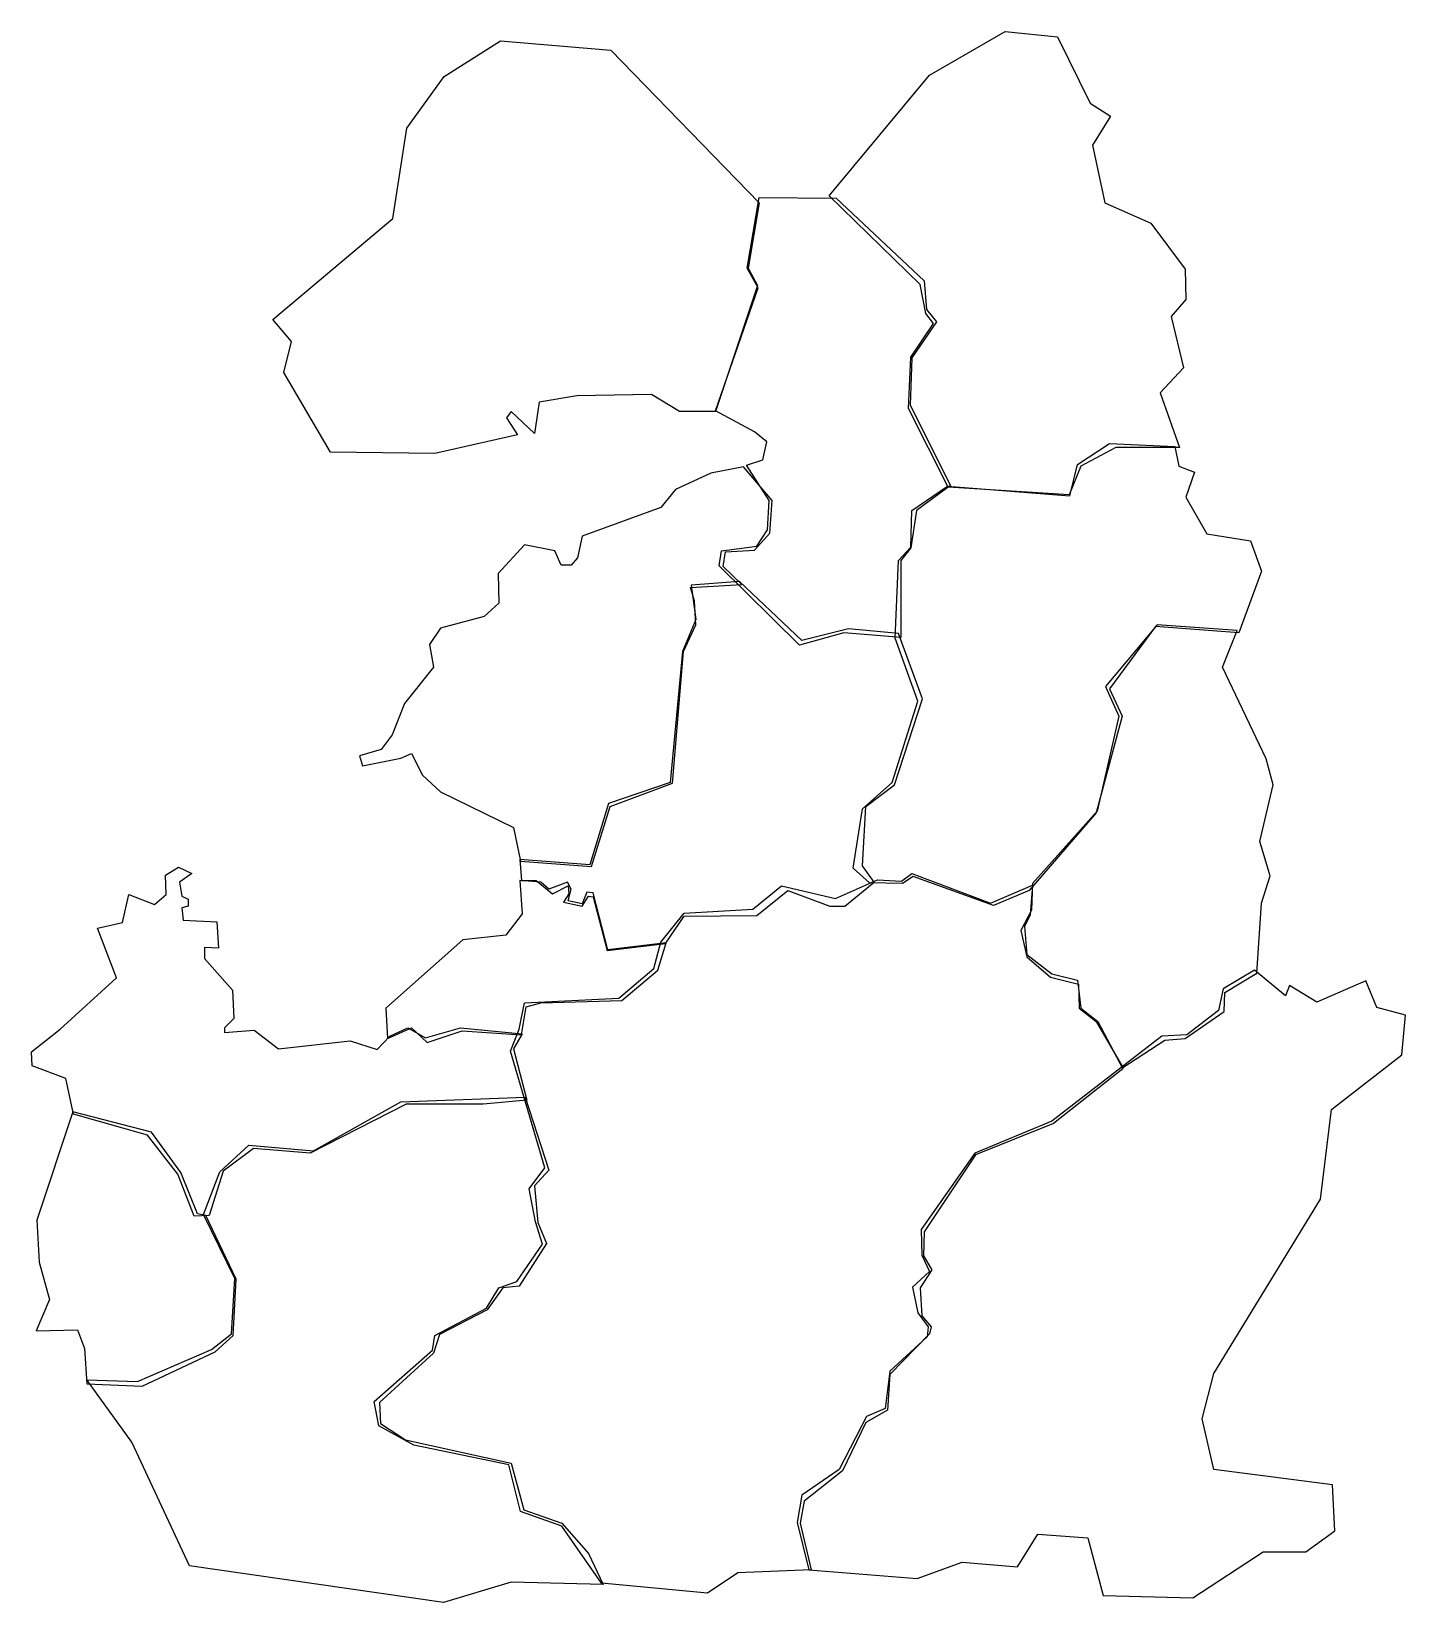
# Model space of a CAD drawing. Extents: x 82 to 438, y 237 to 644.
import ezdxf

# ---------------------------------------------------------------- set-up
doc = ezdxf.new("R2010")
doc.units = 0
doc.layers.add('Layer_1', color=7, linetype='CONTINUOUS')

msp = doc.modelspace()

# ---------------------------------------------------------------- linework, layer by layer
at = {"layer": 'Layer_1', "color": 7}
for points in [[(288.903632, 601.444828), (314.96556, 632.759556), (334.56252, 644.07326), (348.098568, 642.659052), (356.583848, 625.48646), (361.83664, 622.05194), (357.189944, 614.576812), (360.422432, 599.626548), (372.342232, 594.373756), (381.231568, 582.453956), (381.4336, 574.574772), (377.595024, 570.1301), (380.827512, 556.796084), (374.766592, 550.331108), (379.81736, 536.188972), (363.250856, 536.188972), (354.15948, 531.340236), (351.129024, 523.865108), (319.814296, 525.885412), (309.510744, 546.2905), (310.116832, 559.624508), (315.97572, 568.31182), (313.955408, 570.93822), (312.5412, 578.413348), (288.903632, 601.444828)], [(147.482272, 555.5839), (149.502576, 563.665124), (144.653848, 569.321972), (175.766544, 595.58594), (179.403096, 619.021484), (189.10056, 632.355492), (203.646752, 641.6489), (232.335088, 639.224532), (270.72088, 599.626548), (267.892456, 582.655988), (270.316824, 578.211316), (259.407176, 545.482372), (250.113768, 545.482372), (242.840672, 549.927044), (223.445744, 549.522988), (213.74828, 547.90674), (212.536096, 539.825524), (206.475184, 545.482372), (205.263, 543.866132), (208.091424, 539.42146), (186.676192, 534.572724), (159.604104, 534.976788), (147.482272, 555.5839)], [(259.407176, 545.684404), (270.518848, 577.605228), (267.690424, 582.655988), (270.72088, 601.040764), (290.721904, 600.838732), (313.551352, 579.4235), (314.15744, 571.948372), (316.78384, 568.715884), (310.318864, 559.422484), (309.9148, 547.09862), (320.420384, 526.289476), (311.531048, 519.8245), (310.116832, 510.127036), (307.490432, 506.894548), (307.490432, 486.893524), (292.742208, 488.105708), (281.226472, 484.87322), (260.417328, 505.480332), (261.023416, 509.318916), (270.114792, 510.5311), (272.943216, 514.77374), (273.34728, 522.4509), (267.488392, 531.542268), (271.731032, 532.956484), (272.741184, 537.603188), (269.508696, 540.22958), (259.407176, 545.684404)], [(319.612264, 526.087444), (351.331056, 523.663084), (353.35136, 531.7443), (361.634608, 537.199124), (378.605176, 536.391004), (379.615328, 531.340236), (383.655936, 529.723996), (381.4336, 523.25902), (386.888424, 513.763588), (398.202136, 511.945308), (401.03056, 504.066124), (395.17168, 488.105708), (373.554408, 489.721956), (361.634608, 473.559516), (364.867096, 466.488444), (358.200096, 441.43666), (340.825472, 421.233612), (331.532064, 417.395036), (310.72292, 424.870164), (307.894496, 423.051884), (299.409216, 423.253916), (295.166576, 427.0925), (297.590944, 442.446812), (305.268096, 449.315852), (311.935104, 470.327028), (306.076224, 486.6915), (306.884344, 506.894548), (310.116832, 510.329068), (310.318864, 519.8245), (319.612264, 526.087444)], [(266.680272, 531.138212), (258.194992, 529.521964), (249.103616, 525.279324), (245.26504, 520.63262), (224.85996, 513.157492), (223.647776, 507.500636), (222.031528, 505.682364), (219.405136, 505.682364), (217.788888, 509.318916), (209.909696, 510.935156), (203.040664, 503.460028), (203.242696, 495.782868), (199.404112, 492.348348), (188.090408, 489.317892), (185.261976, 485.075252), (186.272128, 479.216372), (178.797, 469.720932), (175.564512, 461.639716), (172.736088, 457.801132), (167.079232, 456.184892), (167.887352, 453.558492), (177.786848, 455.578796), (180.615272, 456.79098), (183.443704, 451.134124), (188.090408, 446.891484), (207.081272, 437.598084), (208.899544, 428.910772), (227.28432, 427.496556), (232.133056, 443.052908), (248.295496, 449.11382), (251.12392, 483.25698), (254.356408, 490.126012), (253.952352, 496.388964), (252.9422, 499.823484), (266.276208, 500.631604), (261.42748, 505.2783), (262.033568, 509.116884), (269.508696, 509.520948), (273.549312, 513.965612), (274.1554, 522.4509), (266.680272, 531.138212)], [(208.69752, 429.314836), (209.101576, 423.860012), (212.94016, 423.860012), (217.1828, 420.425492), (221.223408, 422.445796), (221.42544, 420.425492), (220.011224, 418.203156), (224.85996, 417.193004), (226.4762, 419.819396), (227.688384, 419.617372), (231.324936, 405.67726), (246.477224, 407.49554), (251.325952, 414.566604), (270.114792, 414.768636), (278.196008, 421.233612), (289.105656, 417.193004), (292.94424, 417.193004), (300.6214, 423.455948), (297.590944, 427.698588), (298.399064, 443.052908), (305.874192, 448.709764), (313.147288, 470.933116), (306.884344, 487.903684), (293.954392, 489.11586), (281.83256, 486.085404), (265.67012, 501.439724), (253.144232, 500.429572), (254.356408, 491.540228), (250.921896, 483.25698), (247.689408, 449.315852), (231.728992, 443.861028), (226.880264, 427.90062), (208.69752, 429.314836)], [(394.767616, 488.711804), (373.958472, 490.126012), (360.624456, 474.165604), (364.058976, 466.488444), (358.40212, 441.840724), (341.633592, 423.051884), (341.43156, 416.182852), (338.603136, 410.93006), (340.219376, 404.06102), (346.280296, 398.808228), (353.553392, 396.989948), (353.755424, 390.727004), (358.200096, 387.292484), (365.069128, 375.372684), (375.978776, 382.443756), (381.231568, 382.847812), (391.333096, 389.918884), (391.535128, 394.767612), (399.818376, 399.81838), (401.03056, 418.001124), (403.252896, 425.072188), (400.626496, 433.961532), (404.061016, 448.709764), (402.242744, 455.376772), (390.929032, 479.216372), (394.767616, 488.711804)], [(209.303608, 384.059996), (207.081272, 380.22142), (210.515792, 366.887404), (199.20208, 365.877252), (179.201064, 365.877252), (154.351312, 353.149332), (139.60308, 354.361516), (131.723896, 348.502628), (128.087344, 336.986892), (124.24876, 336.78486), (120.00612, 347.694508), (112.126936, 357.796036), (92.934032, 363.250852), (90.913728, 372.54426), (82.226416, 375.776748), (82.024384, 379.4133), (89.499512, 385.27218), (104.045712, 398.606196), (99.196984, 411.536148), (105.66196, 412.950364), (107.2782, 420.22346), (113.945208, 417.59706), (116.975664, 420.22346), (116.773632, 425.27422), (120.208152, 427.294524), (123.642672, 425.678284), (120.410184, 423.455948), (121.016272, 419.819396), (122.63252, 419.011276), (122.63252, 417.193004), (121.016272, 416.78894), (121.420336, 413.556452), (130.107648, 413.152388), (130.511712, 406.283356), (126.87516, 406.485388), (126.87516, 403.656956), (134.148256, 395.373708), (134.55232, 388.100612), (132.127952, 385.676244), (132.127952, 384.46406), (139.805112, 385.070148), (146.068056, 380.22142), (164.654864, 382.241724), (171.725936, 380.019388), (174.958424, 383.453908), (179.60512, 385.676244), (184.251824, 383.049844), (193.3432, 385.676244), (209.303608, 384.059996)], [(229.91072, 241.628492), (219.60716, 256.376716), (208.899544, 260.2153), (205.869088, 272.337124), (181.221368, 277.387892), (172.129992, 282.438652), (170.917808, 288.701596), (186.070096, 302.035612), (186.676192, 305.874188), (200.010208, 312.94526), (203.242696, 318.198052), (207.889392, 319.8143), (214.5564, 329.511764), (212.738128, 335.370644), (211.12188, 343.855924), (215.162496, 349.310748), (206.273152, 379.615324), (208.495488, 385.27218), (209.909696, 392.14122), (234.355392, 393.353404), (243.44676, 401.030564), (245.26504, 407.899596), (251.325952, 415.374724), (269.10464, 416.384876), (276.579768, 422.445796), (290.519872, 419.213308), (301.42952, 424.062036), (307.692464, 423.65798), (310.318864, 425.678284), (330.723944, 418.001124), (341.633592, 422.647828), (341.027496, 414.970668), (339.613288, 411.940212), (340.219376, 404.667108), (346.684352, 399.616348), (353.35136, 398.0001), (354.15948, 390.727004), (358.604152, 387.292484), (365.069128, 374.968628), (347.088416, 360.826492), (326.885368, 352.745268), (313.551352, 332.744252), (313.34932, 326.4813), (315.571656, 322.844756), (312.5412, 318.198052), (312.945256, 310.924956), (315.369624, 308.096524), (314.96556, 306.278252), (304.662008, 295.772668), (304.05592, 286.47926), (298.399064, 283.246772), (292.338144, 270.720884), (282.438648, 262.841692), (281.428496, 257.184836), (284.256928, 245.063004), (265.266056, 244.254884), (257.386872, 239.002092), (229.91072, 241.628492)], [(208.69752, 423.860012), (209.303608, 415.1727), (205.060968, 409.717876), (193.949288, 408.505692), (173.948272, 390.727004), (174.352328, 382.847812), (180.615272, 385.676244), (184.655888, 381.83766), (193.747256, 384.868124), (209.101576, 383.857964), (210.31376, 391.131068), (214.152336, 392.14122), (235.163512, 392.747308), (244.45692, 400.6265), (246.679248, 407.697564), (231.52696, 405.879292), (227.688384, 420.627524), (226.072136, 420.829548), (224.85996, 417.799092), (221.223408, 418.607212), (222.031528, 421.637676), (221.021376, 423.455948), (216.172648, 421.637676), (214.152336, 423.455948), (208.69752, 423.860012)], [(399.212288, 400.6265), (391.131064, 395.777764), (389.91888, 390.120916), (381.635632, 383.857964), (375.170656, 383.453908), (346.684352, 361.43258), (326.683336, 353.149332), (312.743232, 333.35034), (312.945256, 326.683332), (314.96556, 322.440692), (310.520896, 318.400084), (311.935104, 311.733076), (314.561504, 308.096524), (314.359472, 305.470132), (304.662008, 296.580788), (303.449824, 286.883324), (298.601096, 284.86302), (291.530024, 271.12494), (281.83256, 264.45794), (280.620376, 257.386868), (283.650832, 245.063004), (311.733072, 242.840676), (323.450848, 247.083316), (337.795008, 245.871132), (343.047808, 254.356412), (355.97776, 253.34626), (360.018368, 238.396004), (383.25188, 237.789908), (401.434624, 249.709708), (412.546296, 249.709708), (420.021432, 255.164532), (419.415336, 267.084332), (388.706696, 271.12494), (385.67624, 284.256924), (388.706696, 295.9747), (416.38488, 341.229532), (419.213304, 364.463036), (437.396056, 378.605172), (438.406208, 388.908732), (430.93108, 390.929036), (428.102648, 397.798076), (415.374728, 392.343252), (408.303656, 396.585892), (407.293504, 393.959492), (399.212288, 400.6265)], [(96.368552, 294.358452), (109.500536, 293.954388), (128.693432, 302.237644), (133.946224, 306.278252), (134.754352, 320.62242), (126.673128, 337.188924), (130.915768, 348.300596), (138.390896, 355.169636), (155.159432, 353.75542), (177.786848, 366.483348), (210.111728, 367.695524), (216.172648, 348.70466), (212.536096, 344.664052), (213.344216, 335.168612), (215.566552, 329.713788), (208.495488, 318.602116), (204.252848, 318.198052), (200.212232, 312.541196), (187.888376, 306.07622), (186.272128, 301.227492), (172.332024, 288.499564), (172.534056, 283.04474), (178.999032, 278.8021), (206.475184, 272.741188), (209.707672, 260.619356), (219.60716, 257.184836), (226.4762, 249.305652), (230.314784, 241.224428), (206.475184, 241.830516), (188.898528, 236.577724), (123.036584, 246.073164), (108.08632, 278.196012), (96.368552, 294.358452)], [(92.732, 363.856948), (83.4386, 335.774708), (84.044688, 324.86506), (86.671088, 315.167596), (83.236568, 307.086372), (93.944184, 307.288404), (95.762464, 302.439676), (96.368552, 293.3483), (110.71272, 292.742212), (129.703584, 301.631548), (134.350288, 305.874188), (135.158408, 320.420388), (127.279224, 336.986892), (125.056888, 337.390948), (120.814248, 348.098564), (113.137088, 358.604156), (92.732, 363.856948)]]:
    msp.add_lwpolyline(points, close=True, dxfattribs=at)

doc.saveas('drawing.dxf')
